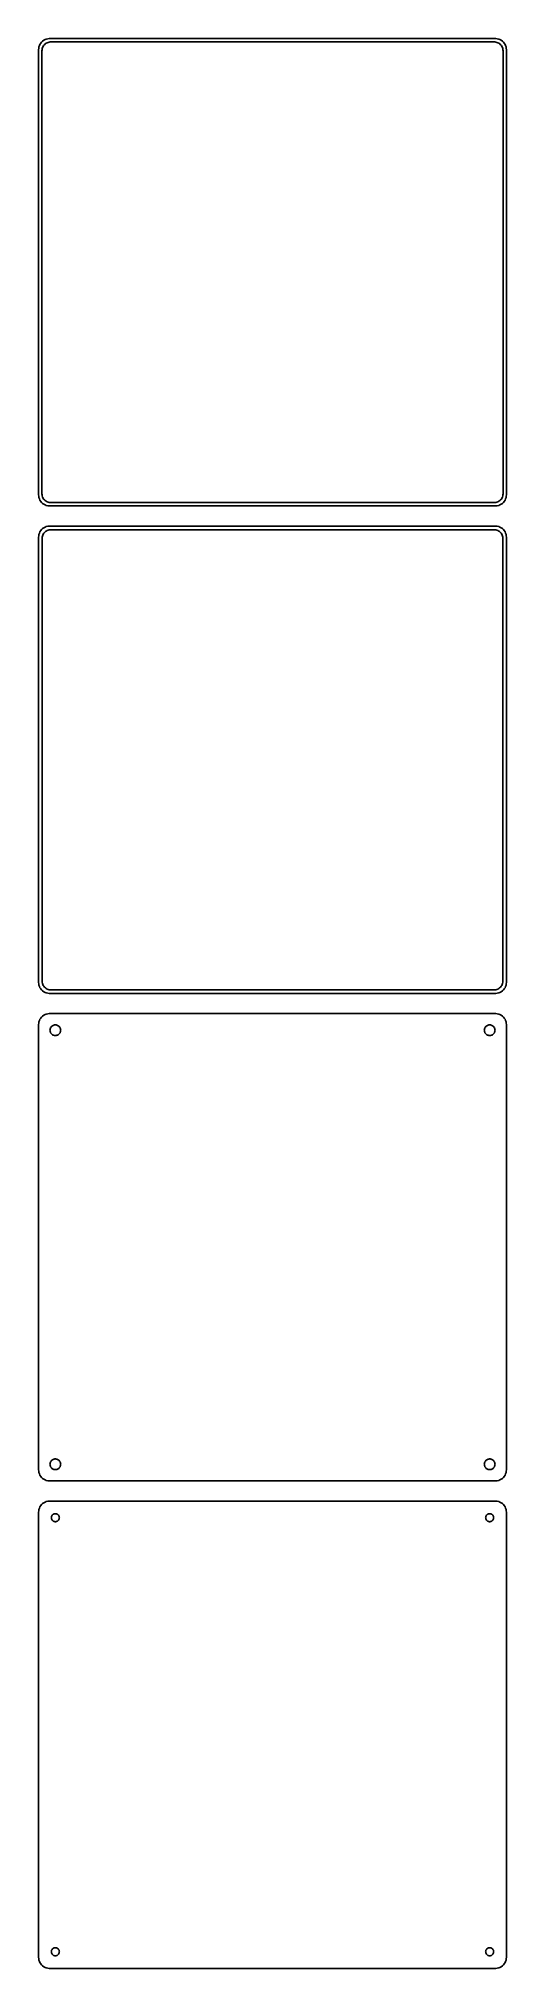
# Model space of a CAD drawing. Header units: metres. Extents: x -105 to 105, y 552 to 1419.
import ezdxf

# ---------------------------------------------------------------- set-up
doc = ezdxf.new("R2010")
doc.units = ezdxf.units.M

msp = doc.modelspace()

# ---------------------------------------------------------------- linework, layer by layer
for p, q in [((-104.961, 1414.63), (-105, 1414)), ((-105, 1414), (-105, 1214)), ((-104.843, 1415.24), (-104.961, 1414.63)), ((-104.649, 1415.84), (-104.843, 1415.24)), ((-104.382, 1416.41), (-104.649, 1415.84)), ((-104.045, 1416.94), (-104.382, 1416.41)), ((-103.645, 1417.42), (-104.045, 1416.94)), ((-103.187, 1417.85), (-103.645, 1417.42)), ((-103.5, 1413.5), (-103.468, 1414)), ((-103.5, 1214.5), (-103.5, 1413.5)), ((-103.468, 1414), (-103.374, 1414.49)), ((-103.374, 1414.49), (-103.219, 1414.97)), ((-103.219, 1414.97), (-103.005, 1415.43)), ((-102.679, 1418.22), (-103.187, 1417.85)), ((-103.005, 1415.43), (-102.736, 1415.85)), ((-102.736, 1415.85), (-102.416, 1416.24)), ((-102.129, 1418.52), (-102.679, 1418.22)), ((-102.416, 1416.24), (-102.05, 1416.58)), ((-101.545, 1418.76), (-102.129, 1418.52)), ((-102.05, 1416.58), (-101.643, 1416.88)), ((-101.643, 1416.88), (-101.203, 1417.12)), ((-100.937, 1418.91), (-101.545, 1418.76)), ((-101.203, 1417.12), (-100.736, 1417.3)), ((-100.314, 1418.99), (-100.937, 1418.91)), ((-100.736, 1417.3), (-100.25, 1417.43)), ((100.314, 1418.99), (-100.314, 1418.99)), ((-100.25, 1417.43), (-99.7512, 1417.49)), ((-99.7512, 1417.49), (99.7512, 1417.49)), ((99.7512, 1417.49), (100.25, 1417.43)), ((100.25, 1417.43), (100.736, 1417.3)), ((100.937, 1418.91), (100.314, 1418.99)), ((100.736, 1417.3), (101.203, 1417.12)), ((101.545, 1418.76), (100.937, 1418.91)), ((101.203, 1417.12), (101.643, 1416.88)), ((102.129, 1418.52), (101.545, 1418.76)), ((101.643, 1416.88), (102.05, 1416.58)), ((102.05, 1416.58), (102.416, 1416.24)), ((102.679, 1418.22), (102.129, 1418.52)), ((102.416, 1416.24), (102.736, 1415.85)), ((103.187, 1417.85), (102.679, 1418.22)), ((102.736, 1415.85), (103.005, 1415.43)), ((103.005, 1415.43), (103.219, 1414.97)), ((103.645, 1417.42), (103.187, 1417.85)), ((103.219, 1414.97), (103.374, 1414.49)), ((103.374, 1414.49), (103.468, 1414)), ((103.468, 1414), (103.5, 1413.5)), ((103.5, 1413.5), (103.5, 1214.5)), ((104.045, 1416.94), (103.645, 1417.42)), ((104.382, 1416.41), (104.045, 1416.94)), ((104.649, 1415.84), (104.382, 1416.41)), ((104.843, 1415.24), (104.649, 1415.84)), ((104.961, 1414.63), (104.843, 1415.24)), ((105, 1414), (104.961, 1414.63)), ((105, 1214), (105, 1414)), ((-105, 1214), (-104.961, 1213.37)), ((-103.468, 1214), (-103.5, 1214.5)), ((-103.374, 1213.51), (-103.468, 1214)), ((103.468, 1214), (103.374, 1213.51)), ((103.5, 1214.5), (103.468, 1214)), ((104.961, 1213.37), (105, 1214)), ((-104.961, 1213.37), (-104.843, 1212.76)), ((-104.843, 1212.76), (-104.649, 1212.16)), ((-104.649, 1212.16), (-104.382, 1211.59)), ((-104.382, 1211.59), (-104.045, 1211.06)), ((-104.045, 1211.06), (-103.645, 1210.58)), ((-103.645, 1210.58), (-103.187, 1210.15)), ((-103.219, 1213.03), (-103.374, 1213.51)), ((-103.005, 1212.57), (-103.219, 1213.03)), ((-103.187, 1210.15), (-102.679, 1209.78)), ((-102.736, 1212.15), (-103.005, 1212.57)), ((-102.416, 1211.76), (-102.736, 1212.15)), ((-102.679, 1209.78), (-102.129, 1209.48)), ((-102.05, 1211.42), (-102.416, 1211.76)), ((-102.129, 1209.48), (-101.545, 1209.24)), ((-101.643, 1211.12), (-102.05, 1211.42)), ((-101.203, 1210.88), (-101.643, 1211.12)), ((-101.545, 1209.24), (-100.937, 1209.09)), ((-100.736, 1210.7), (-101.203, 1210.88)), ((-100.937, 1209.09), (-100.314, 1209.01)), ((-100.25, 1210.57), (-100.736, 1210.7)), ((-100.314, 1209.01), (100.314, 1209.01)), ((-99.7512, 1210.51), (-100.25, 1210.57)), ((99.7512, 1210.51), (-99.7512, 1210.51)), ((100.25, 1210.57), (99.7512, 1210.51)), ((100.736, 1210.7), (100.25, 1210.57)), ((100.314, 1209.01), (100.937, 1209.09)), ((101.203, 1210.88), (100.736, 1210.7)), ((100.937, 1209.09), (101.545, 1209.24)), ((101.643, 1211.12), (101.203, 1210.88)), ((101.545, 1209.24), (102.129, 1209.48)), ((102.05, 1211.42), (101.643, 1211.12)), ((102.416, 1211.76), (102.05, 1211.42)), ((102.129, 1209.48), (102.679, 1209.78)), ((102.736, 1212.15), (102.416, 1211.76)), ((102.679, 1209.78), (103.187, 1210.15)), ((103.005, 1212.57), (102.736, 1212.15)), ((103.219, 1213.03), (103.005, 1212.57)), ((103.187, 1210.15), (103.645, 1210.58)), ((103.374, 1213.51), (103.219, 1213.03)), ((103.645, 1210.58), (104.045, 1211.06)), ((104.045, 1211.06), (104.382, 1211.59)), ((104.382, 1211.59), (104.649, 1212.16)), ((104.649, 1212.16), (104.843, 1212.76)), ((104.843, 1212.76), (104.961, 1213.37)), ((-104.649, 1196.84), (-104.843, 1196.24)), ((-104.382, 1197.41), (-104.649, 1196.84)), ((-104.045, 1197.94), (-104.382, 1197.41)), ((-103.645, 1198.42), (-104.045, 1197.94)), ((-103.187, 1198.85), (-103.645, 1198.42)), ((-102.679, 1199.22), (-103.187, 1198.85)), ((-102.894, 1196.37), (-102.633, 1196.78)), ((-102.129, 1199.52), (-102.679, 1199.22)), ((-102.633, 1196.78), (-102.323, 1197.15)), ((-102.323, 1197.15), (-101.969, 1197.48)), ((-101.545, 1199.76), (-102.129, 1199.52)), ((-101.969, 1197.48), (-101.575, 1197.77)), ((-101.575, 1197.77), (-101.149, 1198)), ((-100.937, 1199.91), (-101.545, 1199.76)), ((-101.149, 1198), (-100.697, 1198.18)), ((-100.314, 1199.99), (-100.937, 1199.91)), ((-100.697, 1198.18), (-100.226, 1198.3)), ((100.314, 1199.99), (-100.314, 1199.99)), ((-100.226, 1198.3), (-99.7432, 1198.36)), ((-99.7432, 1198.36), (99.7432, 1198.36)), ((99.7432, 1198.36), (100.226, 1198.3)), ((100.226, 1198.3), (100.697, 1198.18)), ((100.937, 1199.91), (100.314, 1199.99)), ((100.697, 1198.18), (101.149, 1198)), ((101.545, 1199.76), (100.937, 1199.91)), ((101.149, 1198), (101.575, 1197.77)), ((102.129, 1199.52), (101.545, 1199.76)), ((101.575, 1197.77), (101.969, 1197.48)), ((101.969, 1197.48), (102.323, 1197.15)), ((102.679, 1199.22), (102.129, 1199.52)), ((102.323, 1197.15), (102.633, 1196.78)), ((102.633, 1196.78), (102.894, 1196.37)), ((103.187, 1198.85), (102.679, 1199.22)), ((103.645, 1198.42), (103.187, 1198.85)), ((104.045, 1197.94), (103.645, 1198.42)), ((104.382, 1197.41), (104.045, 1197.94)), ((104.649, 1196.84), (104.382, 1197.41)), ((104.843, 1196.24), (104.649, 1196.84)), ((-104.961, 1195.63), (-105, 1195)), ((-105, 1195), (-105, 995)), ((-104.843, 1196.24), (-104.961, 1195.63)), ((-103.373, 1194.5), (-103.342, 1194.99)), ((-103.373, 995.5), (-103.373, 1194.5)), ((-103.342, 1194.99), (-103.251, 1195.46)), ((-103.251, 1195.46), (-103.101, 1195.93)), ((-103.101, 1195.93), (-102.894, 1196.37)), ((102.894, 1196.37), (103.101, 1195.93)), ((103.101, 1195.93), (103.251, 1195.46)), ((103.251, 1195.46), (103.342, 1194.99)), ((103.342, 1194.99), (103.373, 1194.5)), ((103.373, 1194.5), (103.373, 995.5)), ((104.961, 1195.63), (104.843, 1196.24)), ((105, 1195), (104.961, 1195.63)), ((105, 995), (105, 1195)), ((-105, 995), (-104.961, 994.373)), ((-104.961, 994.373), (-104.843, 993.757)), ((-104.843, 993.757), (-104.649, 993.159)), ((-104.649, 993.159), (-104.382, 992.591)), ((-104.382, 992.591), (-104.045, 992.061)), ((-104.045, 992.061), (-103.645, 991.577)), ((-103.645, 991.577), (-103.187, 991.147)), ((-103.342, 995.015), (-103.373, 995.5)), ((-103.251, 994.537), (-103.342, 995.015)), ((-103.101, 994.074), (-103.251, 994.537)), ((-103.187, 991.147), (-102.679, 990.778)), ((-102.894, 993.634), (-103.101, 994.074)), ((-102.633, 993.224), (-102.894, 993.634)), ((-102.679, 990.778), (-102.129, 990.476)), ((-102.323, 992.849), (-102.633, 993.224)), ((-101.969, 992.516), (-102.323, 992.849)), ((-102.129, 990.476), (-101.545, 990.245)), ((-101.575, 992.23), (-101.969, 992.516)), ((-101.149, 991.996), (-101.575, 992.23)), ((-101.545, 990.245), (-100.937, 990.089)), ((-100.697, 991.817), (-101.149, 991.996)), ((-100.937, 990.089), (-100.314, 990.01)), ((-100.226, 991.696), (-100.697, 991.817)), ((-100.314, 990.01), (100.314, 990.01)), ((-99.7432, 991.635), (-100.226, 991.696)), ((99.7432, 991.635), (-99.7432, 991.635)), ((100.226, 991.696), (99.7432, 991.635)), ((100.697, 991.817), (100.226, 991.696)), ((100.314, 990.01), (100.937, 990.089)), ((101.149, 991.996), (100.697, 991.817)), ((100.937, 990.089), (101.545, 990.245)), ((101.575, 992.23), (101.149, 991.996)), ((101.545, 990.245), (102.129, 990.476)), ((101.969, 992.516), (101.575, 992.23)), ((102.323, 992.849), (101.969, 992.516)), ((102.129, 990.476), (102.679, 990.778)), ((102.633, 993.224), (102.323, 992.849)), ((102.894, 993.634), (102.633, 993.224)), ((102.679, 990.778), (103.187, 991.147)), ((103.101, 994.074), (102.894, 993.634)), ((103.251, 994.537), (103.101, 994.074)), ((103.187, 991.147), (103.645, 991.577)), ((103.342, 995.015), (103.251, 994.537)), ((103.373, 995.5), (103.342, 995.015)), ((103.645, 991.577), (104.045, 992.061)), ((104.045, 992.061), (104.382, 992.591)), ((104.382, 992.591), (104.649, 993.159)), ((104.649, 993.159), (104.843, 993.757)), ((104.843, 993.757), (104.961, 994.373)), ((104.961, 994.373), (105, 995)), ((-103.187, 979.853), (-103.645, 979.423)), ((-102.679, 980.222), (-103.187, 979.853)), ((-102.129, 980.524), (-102.679, 980.222)), ((-101.545, 980.755), (-102.129, 980.524)), ((-100.937, 980.911), (-101.545, 980.755)), ((-100.314, 980.99), (-100.937, 980.911)), ((100.314, 980.99), (-100.314, 980.99)), ((100.937, 980.911), (100.314, 980.99)), ((101.545, 980.755), (100.937, 980.911)), ((102.129, 980.524), (101.545, 980.755)), ((102.679, 980.222), (102.129, 980.524)), ((103.187, 979.853), (102.679, 980.222)), ((103.645, 979.423), (103.187, 979.853)), ((-104.961, 976.627), (-105, 976)), ((-105, 976), (-105, 776)), ((-104.843, 977.243), (-104.961, 976.627)), ((-104.649, 977.841), (-104.843, 977.243)), ((-104.382, 978.409), (-104.649, 977.841)), ((-104.045, 978.939), (-104.382, 978.409)), ((-103.645, 979.423), (-104.045, 978.939)), ((-99.9, 973.5), (-99.8811, 973.801)), ((-99.8811, 973.199), (-99.9, 973.5)), ((-99.8811, 973.801), (-99.8246, 974.097)), ((-99.8246, 972.903), (-99.8811, 973.199)), ((-99.8246, 974.097), (-99.7315, 974.383)), ((-99.7315, 972.617), (-99.8246, 972.903)), ((-99.7315, 974.383), (-99.6031, 974.656)), ((-99.6031, 972.344), (-99.7315, 972.617)), ((-99.6031, 974.656), (-99.4416, 974.911)), ((-99.4416, 972.089), (-99.6031, 972.344)), ((-99.4416, 974.911), (-99.2495, 975.143)), ((-99.2495, 971.857), (-99.4416, 972.089)), ((-99.2495, 975.143), (-99.0298, 975.349)), ((-99.0298, 971.651), (-99.2495, 971.857)), ((-99.0298, 975.349), (-98.786, 975.526)), ((-98.786, 971.474), (-99.0298, 971.651)), ((-98.786, 975.526), (-98.5219, 975.672)), ((-98.5219, 971.328), (-98.786, 971.474)), ((-98.5219, 975.672), (-98.2416, 975.783)), ((-98.2416, 971.217), (-98.5219, 971.328)), ((-98.2416, 975.783), (-97.9497, 975.857)), ((-97.9497, 971.143), (-98.2416, 971.217)), ((-97.9497, 975.857), (-97.6507, 975.895)), ((-97.6507, 971.105), (-97.9497, 971.143)), ((-97.6507, 975.895), (-97.3493, 975.895)), ((-97.3493, 971.105), (-97.6507, 971.105)), ((-97.3493, 975.895), (-97.0503, 975.857)), ((-97.0503, 971.143), (-97.3493, 971.105)), ((-97.0503, 975.857), (-96.7584, 975.783)), ((-96.7584, 971.217), (-97.0503, 971.143)), ((-96.7584, 975.783), (-96.4781, 975.672)), ((-96.4781, 971.328), (-96.7584, 971.217)), ((-96.4781, 975.672), (-96.214, 975.526)), ((-96.214, 971.474), (-96.4781, 971.328)), ((-96.214, 975.526), (-95.9702, 975.349)), ((-95.9702, 971.651), (-96.214, 971.474)), ((-95.9702, 975.349), (-95.7505, 975.143)), ((-95.7505, 971.857), (-95.9702, 971.651)), ((-95.7505, 975.143), (-95.5583, 974.911)), ((-95.5583, 972.089), (-95.7505, 971.857)), ((-95.5583, 974.911), (-95.3969, 974.656)), ((-95.3969, 972.344), (-95.5583, 972.089)), ((-95.3969, 974.656), (-95.2685, 974.383)), ((-95.2685, 972.617), (-95.3969, 972.344)), ((-95.2685, 974.383), (-95.1754, 974.097)), ((-95.1754, 972.903), (-95.2685, 972.617)), ((-95.1754, 974.097), (-95.1189, 973.801)), ((-95.1189, 973.199), (-95.1754, 972.903)), ((-95.1189, 973.801), (-95.1, 973.5)), ((-95.1, 973.5), (-95.1189, 973.199)), ((95.1, 973.5), (95.1189, 973.801)), ((95.1189, 973.199), (95.1, 973.5)), ((95.1189, 973.801), (95.1754, 974.097)), ((95.1754, 972.903), (95.1189, 973.199)), ((95.1754, 974.097), (95.2685, 974.383)), ((95.2685, 972.617), (95.1754, 972.903)), ((95.2685, 974.383), (95.3969, 974.656)), ((95.3969, 972.344), (95.2685, 972.617)), ((95.3969, 974.656), (95.5583, 974.911)), ((95.5583, 972.089), (95.3969, 972.344)), ((95.5583, 974.911), (95.7505, 975.143)), ((95.7505, 971.857), (95.5583, 972.089)), ((95.7505, 975.143), (95.9702, 975.349)), ((95.9702, 971.651), (95.7505, 971.857)), ((95.9702, 975.349), (96.214, 975.526)), ((96.214, 971.474), (95.9702, 971.651)), ((96.214, 975.526), (96.4781, 975.672)), ((96.4781, 971.328), (96.214, 971.474)), ((96.4781, 975.672), (96.7584, 975.783)), ((96.7584, 971.217), (96.4781, 971.328)), ((96.7584, 975.783), (97.0503, 975.857)), ((97.0503, 971.143), (96.7584, 971.217)), ((97.0503, 975.857), (97.3493, 975.895)), ((97.3493, 971.105), (97.0503, 971.143)), ((97.3493, 975.895), (97.6507, 975.895)), ((97.6507, 971.105), (97.3493, 971.105)), ((97.6507, 975.895), (97.9497, 975.857)), ((97.9497, 971.143), (97.6507, 971.105)), ((97.9497, 975.857), (98.2416, 975.783)), ((98.2416, 971.217), (97.9497, 971.143)), ((98.2416, 975.783), (98.5219, 975.672)), ((98.5219, 971.328), (98.2416, 971.217)), ((98.5219, 975.672), (98.786, 975.526)), ((98.786, 971.474), (98.5219, 971.328)), ((98.786, 975.526), (99.0298, 975.349)), ((99.0298, 971.651), (98.786, 971.474)), ((99.0298, 975.349), (99.2495, 975.143)), ((99.2495, 971.857), (99.0298, 971.651)), ((99.2495, 975.143), (99.4416, 974.911)), ((99.4416, 972.089), (99.2495, 971.857)), ((99.4416, 974.911), (99.6031, 974.656)), ((99.6031, 972.344), (99.4416, 972.089)), ((99.6031, 974.656), (99.7315, 974.383)), ((99.7315, 972.617), (99.6031, 972.344)), ((99.7315, 974.383), (99.8246, 974.097)), ((99.8246, 972.903), (99.7315, 972.617)), ((99.8246, 974.097), (99.8811, 973.801)), ((99.8811, 973.199), (99.8246, 972.903)), ((99.8811, 973.801), (99.9, 973.5)), ((99.9, 973.5), (99.8811, 973.199)), ((104.045, 978.939), (103.645, 979.423)), ((104.382, 978.409), (104.045, 978.939)), ((104.649, 977.841), (104.382, 978.409)), ((104.843, 977.243), (104.649, 977.841)), ((104.961, 976.627), (104.843, 977.243)), ((105, 976), (104.961, 976.627)), ((105, 776), (105, 976)), ((-99.2495, 780.143), (-99.0298, 780.349)), ((-99.0298, 780.349), (-98.786, 780.526)), ((-98.786, 780.526), (-98.5219, 780.672)), ((-98.5219, 780.672), (-98.2416, 780.783)), ((-98.2416, 780.783), (-97.9497, 780.857)), ((-97.9497, 780.857), (-97.6507, 780.895)), ((-97.6507, 780.895), (-97.3493, 780.895)), ((-97.3493, 780.895), (-97.0503, 780.857)), ((-97.0503, 780.857), (-96.7584, 780.783)), ((-96.7584, 780.783), (-96.4781, 780.672)), ((-96.4781, 780.672), (-96.214, 780.526)), ((-96.214, 780.526), (-95.9702, 780.349)), ((-95.9702, 780.349), (-95.7505, 780.143)), ((95.7505, 780.143), (95.9702, 780.349)), ((95.9702, 780.349), (96.214, 780.526)), ((96.214, 780.526), (96.4781, 780.672)), ((96.4781, 780.672), (96.7584, 780.783)), ((96.7584, 780.783), (97.0503, 780.857)), ((97.0503, 780.857), (97.3493, 780.895)), ((97.3493, 780.895), (97.6507, 780.895)), ((97.6507, 780.895), (97.9497, 780.857)), ((97.9497, 780.857), (98.2416, 780.783)), ((98.2416, 780.783), (98.5219, 780.672)), ((98.5219, 780.672), (98.786, 780.526)), ((98.786, 780.526), (99.0298, 780.349)), ((99.0298, 780.349), (99.2495, 780.143)), ((-105, 776), (-104.961, 775.373)), ((-104.961, 775.373), (-104.843, 774.757)), ((-104.843, 774.757), (-104.649, 774.159)), ((-104.649, 774.159), (-104.382, 773.591)), ((-104.382, 773.591), (-104.045, 773.061)), ((-104.045, 773.061), (-103.645, 772.577)), ((-103.645, 772.577), (-103.187, 772.147)), ((-103.187, 772.147), (-102.679, 771.778)), ((-102.679, 771.778), (-102.129, 771.476)), ((-99.9, 778.5), (-99.8811, 778.801)), ((-99.8811, 778.199), (-99.9, 778.5)), ((-99.8811, 778.801), (-99.8246, 779.097)), ((-99.8246, 777.903), (-99.8811, 778.199)), ((-99.8246, 779.097), (-99.7315, 779.383)), ((-99.7315, 777.617), (-99.8246, 777.903)), ((-99.7315, 779.383), (-99.6031, 779.656)), ((-99.6031, 777.344), (-99.7315, 777.617)), ((-99.6031, 779.656), (-99.4416, 779.911)), ((-99.4416, 777.089), (-99.6031, 777.344)), ((-99.4416, 779.911), (-99.2495, 780.143)), ((-99.2495, 776.857), (-99.4416, 777.089)), ((-99.0298, 776.651), (-99.2495, 776.857)), ((-98.786, 776.474), (-99.0298, 776.651)), ((-98.5219, 776.328), (-98.786, 776.474)), ((-98.2416, 776.217), (-98.5219, 776.328)), ((-97.9497, 776.143), (-98.2416, 776.217)), ((-97.6507, 776.105), (-97.9497, 776.143)), ((-97.3493, 776.105), (-97.6507, 776.105)), ((-97.0503, 776.143), (-97.3493, 776.105)), ((-96.7584, 776.217), (-97.0503, 776.143)), ((-96.4781, 776.328), (-96.7584, 776.217)), ((-96.214, 776.474), (-96.4781, 776.328)), ((-95.9702, 776.651), (-96.214, 776.474)), ((-95.7505, 776.857), (-95.9702, 776.651)), ((-95.7505, 780.143), (-95.5583, 779.911)), ((-95.5583, 777.089), (-95.7505, 776.857)), ((-95.5583, 779.911), (-95.3969, 779.656)), ((-95.3969, 777.344), (-95.5583, 777.089)), ((-95.3969, 779.656), (-95.2685, 779.383)), ((-95.2685, 777.617), (-95.3969, 777.344)), ((-95.2685, 779.383), (-95.1754, 779.097)), ((-95.1754, 777.903), (-95.2685, 777.617)), ((-95.1754, 779.097), (-95.1189, 778.801)), ((-95.1189, 778.199), (-95.1754, 777.903)), ((-95.1189, 778.801), (-95.1, 778.5)), ((-95.1, 778.5), (-95.1189, 778.199)), ((95.1, 778.5), (95.1189, 778.801)), ((95.1189, 778.199), (95.1, 778.5)), ((95.1189, 778.801), (95.1754, 779.097)), ((95.1754, 777.903), (95.1189, 778.199)), ((95.1754, 779.097), (95.2685, 779.383)), ((95.2685, 777.617), (95.1754, 777.903)), ((95.2685, 779.383), (95.3969, 779.656)), ((95.3969, 777.344), (95.2685, 777.617)), ((95.3969, 779.656), (95.5583, 779.911)), ((95.5583, 777.089), (95.3969, 777.344)), ((95.5583, 779.911), (95.7505, 780.143)), ((95.7505, 776.857), (95.5583, 777.089)), ((95.9702, 776.651), (95.7505, 776.857)), ((96.214, 776.474), (95.9702, 776.651)), ((96.4781, 776.328), (96.214, 776.474)), ((96.7584, 776.217), (96.4781, 776.328)), ((97.0503, 776.143), (96.7584, 776.217)), ((97.3493, 776.105), (97.0503, 776.143)), ((97.6507, 776.105), (97.3493, 776.105)), ((97.9497, 776.143), (97.6507, 776.105)), ((98.2416, 776.217), (97.9497, 776.143)), ((98.5219, 776.328), (98.2416, 776.217)), ((98.786, 776.474), (98.5219, 776.328)), ((99.0298, 776.651), (98.786, 776.474)), ((99.2495, 776.857), (99.0298, 776.651)), ((99.2495, 780.143), (99.4416, 779.911)), ((99.4416, 777.089), (99.2495, 776.857)), ((99.4416, 779.911), (99.6031, 779.656)), ((99.6031, 777.344), (99.4416, 777.089)), ((99.6031, 779.656), (99.7315, 779.383)), ((99.7315, 777.617), (99.6031, 777.344)), ((99.7315, 779.383), (99.8246, 779.097)), ((99.8246, 777.903), (99.7315, 777.617)), ((99.8246, 779.097), (99.8811, 778.801)), ((99.8811, 778.199), (99.8246, 777.903)), ((99.8811, 778.801), (99.9, 778.5)), ((99.9, 778.5), (99.8811, 778.199)), ((102.129, 771.476), (102.679, 771.778)), ((102.679, 771.778), (103.187, 772.147)), ((103.187, 772.147), (103.645, 772.577)), ((103.645, 772.577), (104.045, 773.061)), ((104.045, 773.061), (104.382, 773.591)), ((104.382, 773.591), (104.649, 774.159)), ((104.649, 774.159), (104.843, 774.757)), ((104.843, 774.757), (104.961, 775.373)), ((104.961, 775.373), (105, 776)), ((-102.129, 771.476), (-101.545, 771.245)), ((-101.545, 771.245), (-100.937, 771.089)), ((-100.937, 771.089), (-100.314, 771.01)), ((-100.314, 771.01), (100.314, 771.01)), ((100.314, 771.01), (100.937, 771.089)), ((100.937, 771.089), (101.545, 771.245)), ((101.545, 771.245), (102.129, 771.476)), ((-104.961, 757.627), (-105, 757)), ((-105, 757), (-105, 557)), ((-104.843, 758.243), (-104.961, 757.627)), ((-104.649, 758.841), (-104.843, 758.243)), ((-104.382, 759.409), (-104.649, 758.841)), ((-104.045, 759.939), (-104.382, 759.409)), ((-103.645, 760.423), (-104.045, 759.939)), ((-103.187, 760.853), (-103.645, 760.423)), ((-102.679, 761.222), (-103.187, 760.853)), ((-102.129, 761.524), (-102.679, 761.222)), ((-101.545, 761.755), (-102.129, 761.524)), ((-100.937, 761.911), (-101.545, 761.755)), ((-100.314, 761.99), (-100.937, 761.911)), ((100.314, 761.99), (-100.314, 761.99)), ((-99.3, 754.5), (-99.2858, 754.726)), ((-99.2858, 754.274), (-99.3, 754.5)), ((-99.2858, 754.726), (-99.2434, 754.948)), ((-99.2434, 754.052), (-99.2858, 754.274)), ((-99.2434, 754.948), (-99.1736, 755.163)), ((-99.1736, 755.163), (-99.0773, 755.367)), ((-99.0773, 755.367), (-98.9562, 755.558)), ((-98.9562, 755.558), (-98.8121, 755.732)), ((-98.8121, 755.732), (-98.6474, 755.887)), ((-98.6474, 755.887), (-98.4645, 756.02)), ((-98.4645, 756.02), (-98.2664, 756.129)), ((-98.2664, 756.129), (-98.0562, 756.212)), ((-98.0562, 756.212), (-97.8373, 756.268)), ((-97.8373, 756.268), (-97.613, 756.296)), ((-97.613, 756.296), (-97.387, 756.296)), ((-97.387, 756.296), (-97.1627, 756.268)), ((-97.1627, 756.268), (-96.9438, 756.212)), ((-96.9438, 756.212), (-96.7336, 756.129)), ((-96.7336, 756.129), (-96.5355, 756.02)), ((-96.5355, 756.02), (-96.3526, 755.887)), ((-96.3526, 755.887), (-96.1879, 755.732)), ((-96.1879, 755.732), (-96.0438, 755.558)), ((-96.0438, 755.558), (-95.9226, 755.367)), ((-95.9226, 755.367), (-95.8264, 755.163)), ((-95.8264, 755.163), (-95.7565, 754.948)), ((-95.7565, 754.948), (-95.7142, 754.726)), ((-95.7142, 754.274), (-95.7565, 754.052)), ((-95.7142, 754.726), (-95.7, 754.5)), ((-95.7, 754.5), (-95.7142, 754.274)), ((95.7, 754.5), (95.7142, 754.726)), ((95.7142, 754.274), (95.7, 754.5)), ((95.7142, 754.726), (95.7565, 754.948)), ((95.7565, 754.052), (95.7142, 754.274)), ((95.7565, 754.948), (95.8264, 755.163)), ((95.8264, 755.163), (95.9226, 755.367)), ((95.9226, 755.367), (96.0438, 755.558)), ((96.0438, 755.558), (96.1879, 755.732)), ((96.1879, 755.732), (96.3526, 755.887)), ((96.3526, 755.887), (96.5355, 756.02)), ((96.5355, 756.02), (96.7336, 756.129)), ((96.7336, 756.129), (96.9438, 756.212)), ((96.9438, 756.212), (97.1627, 756.268)), ((97.1627, 756.268), (97.387, 756.296)), ((97.387, 756.296), (97.613, 756.296)), ((97.613, 756.296), (97.8373, 756.268)), ((97.8373, 756.268), (98.0562, 756.212)), ((98.0562, 756.212), (98.2664, 756.129)), ((98.2664, 756.129), (98.4645, 756.02)), ((98.4645, 756.02), (98.6474, 755.887)), ((98.6474, 755.887), (98.8121, 755.732)), ((98.8121, 755.732), (98.9562, 755.558)), ((98.9562, 755.558), (99.0773, 755.367)), ((99.0773, 755.367), (99.1736, 755.163)), ((99.1736, 755.163), (99.2434, 754.948)), ((99.2434, 754.948), (99.2858, 754.726)), ((99.2858, 754.274), (99.2434, 754.052)), ((99.2858, 754.726), (99.3, 754.5)), ((99.3, 754.5), (99.2858, 754.274)), ((100.937, 761.911), (100.314, 761.99)), ((101.545, 761.755), (100.937, 761.911)), ((102.129, 761.524), (101.545, 761.755)), ((102.679, 761.222), (102.129, 761.524)), ((103.187, 760.853), (102.679, 761.222)), ((103.645, 760.423), (103.187, 760.853)), ((104.045, 759.939), (103.645, 760.423)), ((104.382, 759.409), (104.045, 759.939)), ((104.649, 758.841), (104.382, 759.409)), ((104.843, 758.243), (104.649, 758.841)), ((104.961, 757.627), (104.843, 758.243)), ((105, 757), (104.961, 757.627)), ((105, 557), (105, 757)), ((-99.1736, 753.837), (-99.2434, 754.052)), ((-99.0773, 753.633), (-99.1736, 753.837)), ((-98.9562, 753.442), (-99.0773, 753.633)), ((-98.8121, 753.268), (-98.9562, 753.442)), ((-98.6474, 753.113), (-98.8121, 753.268)), ((-98.4645, 752.98), (-98.6474, 753.113)), ((-98.2664, 752.871), (-98.4645, 752.98)), ((-98.0562, 752.788), (-98.2664, 752.871)), ((-97.8373, 752.732), (-98.0562, 752.788)), ((-97.613, 752.704), (-97.8373, 752.732)), ((-97.387, 752.704), (-97.613, 752.704)), ((-97.1627, 752.732), (-97.387, 752.704)), ((-96.9438, 752.788), (-97.1627, 752.732)), ((-96.7336, 752.871), (-96.9438, 752.788)), ((-96.5355, 752.98), (-96.7336, 752.871)), ((-96.3526, 753.113), (-96.5355, 752.98)), ((-96.1879, 753.268), (-96.3526, 753.113)), ((-96.0438, 753.442), (-96.1879, 753.268)), ((-95.9226, 753.633), (-96.0438, 753.442)), ((-95.8264, 753.837), (-95.9226, 753.633)), ((-95.7565, 754.052), (-95.8264, 753.837)), ((95.8264, 753.837), (95.7565, 754.052)), ((95.9226, 753.633), (95.8264, 753.837)), ((96.0438, 753.442), (95.9226, 753.633)), ((96.1879, 753.268), (96.0438, 753.442)), ((96.3526, 753.113), (96.1879, 753.268)), ((96.5355, 752.98), (96.3526, 753.113)), ((96.7336, 752.871), (96.5355, 752.98)), ((96.9438, 752.788), (96.7336, 752.871)), ((97.1627, 752.732), (96.9438, 752.788)), ((97.387, 752.704), (97.1627, 752.732)), ((97.613, 752.704), (97.387, 752.704)), ((97.8373, 752.732), (97.613, 752.704)), ((98.0562, 752.788), (97.8373, 752.732)), ((98.2664, 752.871), (98.0562, 752.788)), ((98.4645, 752.98), (98.2664, 752.871)), ((98.6474, 753.113), (98.4645, 752.98)), ((98.8121, 753.268), (98.6474, 753.113)), ((98.9562, 753.442), (98.8121, 753.268)), ((99.0773, 753.633), (98.9562, 753.442)), ((99.1736, 753.837), (99.0773, 753.633)), ((99.2434, 754.052), (99.1736, 753.837)), ((-105, 557), (-104.961, 556.373)), ((-104.961, 556.373), (-104.843, 555.757)), ((-104.843, 555.757), (-104.649, 555.159)), ((-104.649, 555.159), (-104.382, 554.591)), ((-99.3, 559.5), (-99.2858, 559.726)), ((-99.2858, 559.274), (-99.3, 559.5)), ((-99.2858, 559.726), (-99.2434, 559.948)), ((-99.2434, 559.052), (-99.2858, 559.274)), ((-99.2434, 559.948), (-99.1736, 560.163)), ((-99.1736, 558.837), (-99.2434, 559.052)), ((-99.1736, 560.163), (-99.0773, 560.367)), ((-99.0773, 558.633), (-99.1736, 558.837)), ((-99.0773, 560.367), (-98.9562, 560.558)), ((-98.9562, 558.442), (-99.0773, 558.633)), ((-98.9562, 560.558), (-98.8121, 560.732)), ((-98.8121, 558.268), (-98.9562, 558.442)), ((-98.8121, 560.732), (-98.6474, 560.887)), ((-98.6474, 558.113), (-98.8121, 558.268)), ((-98.6474, 560.887), (-98.4645, 561.02)), ((-98.4645, 557.98), (-98.6474, 558.113)), ((-98.4645, 561.02), (-98.2664, 561.129)), ((-98.2664, 557.871), (-98.4645, 557.98)), ((-98.2664, 561.129), (-98.0562, 561.212)), ((-98.0562, 557.788), (-98.2664, 557.871)), ((-98.0562, 561.212), (-97.8373, 561.268)), ((-97.8373, 557.732), (-98.0562, 557.788)), ((-97.8373, 561.268), (-97.613, 561.296)), ((-97.613, 557.704), (-97.8373, 557.732)), ((-97.613, 561.296), (-97.387, 561.296)), ((-97.387, 557.704), (-97.613, 557.704)), ((-97.387, 561.296), (-97.1627, 561.268)), ((-97.1627, 557.732), (-97.387, 557.704)), ((-97.1627, 561.268), (-96.9438, 561.212)), ((-96.9438, 557.788), (-97.1627, 557.732)), ((-96.9438, 561.212), (-96.7336, 561.129)), ((-96.7336, 557.871), (-96.9438, 557.788)), ((-96.7336, 561.129), (-96.5355, 561.02)), ((-96.5355, 557.98), (-96.7336, 557.871)), ((-96.5355, 561.02), (-96.3526, 560.887)), ((-96.3526, 558.113), (-96.5355, 557.98)), ((-96.3526, 560.887), (-96.1879, 560.732)), ((-96.1879, 558.268), (-96.3526, 558.113)), ((-96.1879, 560.732), (-96.0438, 560.558)), ((-96.0438, 558.442), (-96.1879, 558.268)), ((-96.0438, 560.558), (-95.9226, 560.367)), ((-95.9226, 558.633), (-96.0438, 558.442)), ((-95.9226, 560.367), (-95.8264, 560.163)), ((-95.8264, 558.837), (-95.9226, 558.633)), ((-95.8264, 560.163), (-95.7565, 559.948)), ((-95.7565, 559.052), (-95.8264, 558.837)), ((-95.7565, 559.948), (-95.7142, 559.726)), ((-95.7142, 559.274), (-95.7565, 559.052)), ((-95.7142, 559.726), (-95.7, 559.5)), ((-95.7, 559.5), (-95.7142, 559.274)), ((95.7, 559.5), (95.7142, 559.726)), ((95.7142, 559.274), (95.7, 559.5)), ((95.7142, 559.726), (95.7565, 559.948)), ((95.7565, 559.052), (95.7142, 559.274)), ((95.7565, 559.948), (95.8264, 560.163)), ((95.8264, 558.837), (95.7565, 559.052)), ((95.8264, 560.163), (95.9226, 560.367)), ((95.9226, 558.633), (95.8264, 558.837)), ((95.9226, 560.367), (96.0438, 560.558)), ((96.0438, 558.442), (95.9226, 558.633)), ((96.0438, 560.558), (96.1879, 560.732)), ((96.1879, 558.268), (96.0438, 558.442)), ((96.1879, 560.732), (96.3526, 560.887)), ((96.3526, 558.113), (96.1879, 558.268)), ((96.3526, 560.887), (96.5355, 561.02)), ((96.5355, 557.98), (96.3526, 558.113)), ((96.5355, 561.02), (96.7336, 561.129)), ((96.7336, 557.871), (96.5355, 557.98)), ((96.7336, 561.129), (96.9438, 561.212)), ((96.9438, 557.788), (96.7336, 557.871)), ((96.9438, 561.212), (97.1627, 561.268)), ((97.1627, 557.732), (96.9438, 557.788)), ((97.1627, 561.268), (97.387, 561.296)), ((97.387, 557.704), (97.1627, 557.732)), ((97.387, 561.296), (97.613, 561.296)), ((97.613, 557.704), (97.387, 557.704)), ((97.613, 561.296), (97.8373, 561.268)), ((97.8373, 557.732), (97.613, 557.704)), ((97.8373, 561.268), (98.0562, 561.212)), ((98.0562, 557.788), (97.8373, 557.732)), ((98.0562, 561.212), (98.2664, 561.129)), ((98.2664, 557.871), (98.0562, 557.788)), ((98.2664, 561.129), (98.4645, 561.02)), ((98.4645, 557.98), (98.2664, 557.871)), ((98.4645, 561.02), (98.6474, 560.887)), ((98.6474, 558.113), (98.4645, 557.98)), ((98.6474, 560.887), (98.8121, 560.732)), ((98.8121, 558.268), (98.6474, 558.113)), ((98.8121, 560.732), (98.9562, 560.558)), ((98.9562, 558.442), (98.8121, 558.268)), ((98.9562, 560.558), (99.0773, 560.367)), ((99.0773, 558.633), (98.9562, 558.442)), ((99.0773, 560.367), (99.1736, 560.163)), ((99.1736, 558.837), (99.0773, 558.633)), ((99.1736, 560.163), (99.2434, 559.948)), ((99.2434, 559.052), (99.1736, 558.837)), ((99.2434, 559.948), (99.2858, 559.726)), ((99.2858, 559.274), (99.2434, 559.052)), ((99.2858, 559.726), (99.3, 559.5)), ((99.3, 559.5), (99.2858, 559.274)), ((104.382, 554.591), (104.649, 555.159)), ((104.649, 555.159), (104.843, 555.757)), ((104.843, 555.757), (104.961, 556.373)), ((104.961, 556.373), (105, 557)), ((-104.382, 554.591), (-104.045, 554.061)), ((-104.045, 554.061), (-103.645, 553.577)), ((-103.645, 553.577), (-103.187, 553.147)), ((-103.187, 553.147), (-102.679, 552.778)), ((-102.679, 552.778), (-102.129, 552.476)), ((-102.129, 552.476), (-101.545, 552.245)), ((-101.545, 552.245), (-100.937, 552.089)), ((-100.937, 552.089), (-100.314, 552.01)), ((-100.314, 552.01), (100.314, 552.01)), ((100.314, 552.01), (100.937, 552.089)), ((100.937, 552.089), (101.545, 552.245)), ((101.545, 552.245), (102.129, 552.476)), ((102.129, 552.476), (102.679, 552.778)), ((102.679, 552.778), (103.187, 553.147)), ((103.187, 553.147), (103.645, 553.577)), ((103.645, 553.577), (104.045, 554.061)), ((104.045, 554.061), (104.382, 554.591))]:
    msp.add_line(p, q)

doc.saveas('drawing.dxf')
